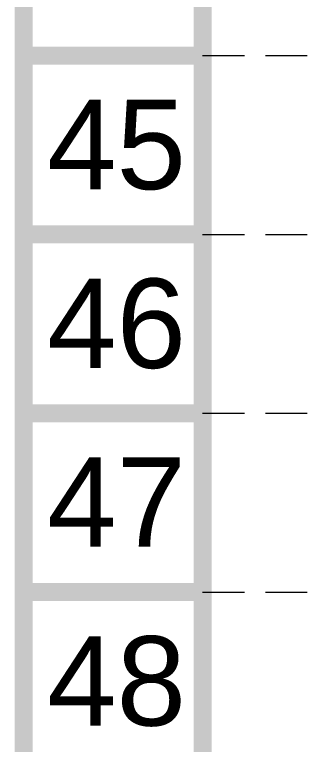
# Model space of a CAD drawing. Header units: feet. Extents: x 39072 to 40357, y 49303 to 51358.
# Drawn here: x 39071.7 to 39124.6, y 49790.4 to 49921.3 of the extents above; entities that cross this region are included whole.
import ezdxf
from ezdxf.enums import TextEntityAlignment as Align

# ---------------------------------------------------------------- set-up
doc = ezdxf.new("R2010")
doc.units = ezdxf.units.FT
doc.header["$MEASUREMENT"] = 0
doc.linetypes.add('HIDDEN', pattern=[0.375, 0.25, -0.125])
doc.layers.add('BASE', color=7, linetype='Continuous')
doc.layers.add('GRID', color=254, linetype='HIDDEN')
doc.styles.get("Standard").update_dxf_attribs({"font": 'ARIAL.TTF'})

msp = doc.modelspace()

# ---------------------------------------------------------------- linework, layer by layer
at = {"layer": 'BASE', "const_width": 3.21}
for points in [[(40355.68, 49304.79), (40355.68, 51356.62), (39073.29, 51356.62), (39073.29, 49304.79)], [(40323.62, 49336.85), (40323.62, 51324.56), (39105.35, 51324.56), (39105.35, 49336.85)]]:
    msp.add_lwpolyline(points, close=True, dxfattribs=at)
for points in [[(39105.35, 49913.93), (39073.29, 49913.93)], [(39105.35, 49881.87), (39073.29, 49881.87)], [(39105.35, 49849.81), (39073.29, 49849.81)], [(39105.35, 49817.75), (39073.29, 49817.75)]]:
    msp.add_lwpolyline(points, dxfattribs=at)
at = {"layer": 'GRID', "color": 252, "linetype": 'HIDDEN', "lineweight": 0, "ltscale": 30}
for p, q in [((39105.35, 49913.93), (40323.62, 49913.93)), ((39105.35, 49881.87), (40323.62, 49881.87)), ((39105.35, 49849.81), (40323.62, 49849.81)), ((39105.35, 49817.75), (40323.62, 49817.75))]:
    msp.add_line(p, q, dxfattribs=at)

# ---------------------------------------------------------------- texts
at = {"layer": 'BASE'}
for s, p in [('45', (39089.93, 49898)), ('46', (39089.93, 49865.94)), ('47', (39089.93, 49833.88)), ('48', (39089.93, 49801.82))]:
    msp.add_text(s, height=16.03, dxfattribs=at).set_placement(p, align=Align.MIDDLE_CENTER)

doc.saveas('drawing.dxf')
